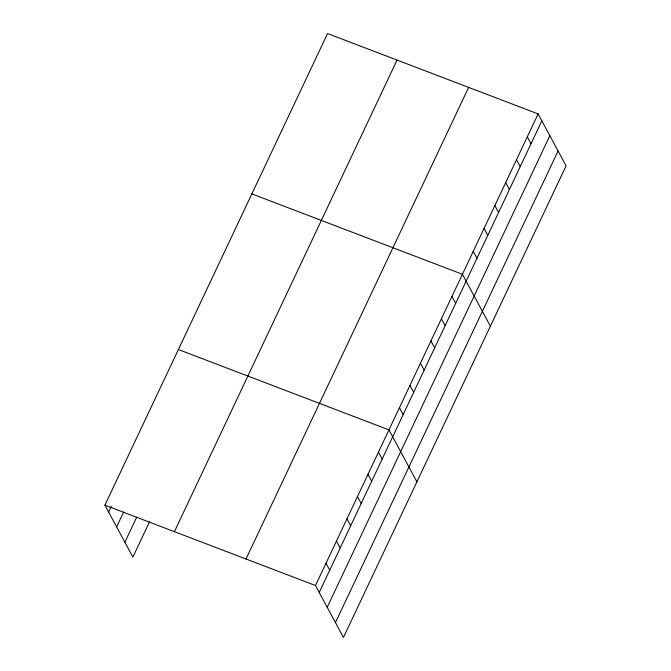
<?xml version="1.0" encoding="UTF-8"?>
<svg xmlns="http://www.w3.org/2000/svg" width="671" height="671" viewBox="0 0 671 671"><rect width="100%" height="100%" fill="white"/><g stroke="black" fill="none" stroke-linecap="round" stroke-linejoin="round"><path stroke-width="1.01" d="M104.919 505.154L327.549 33.55L538.125 113.919L566.081 165.846L343.451 637.45L315.487 585.523L104.919 505.154L132.875 557.081L149.499 521.879M108.643 512.057L111.26 506.504M116.637 526.92L123.632 512.09M124.881 542.218L136.691 517.207M174.41 531.675L397.039 60.071M246.005 559.002L468.635 87.398M315.487 585.523L538.125 113.919M319.211 592.434L541.841 120.83M327.205 607.289L549.843 135.685M335.45 622.596L558.079 150.992M251.86 193.894L462.428 274.271L490.384 326.19M178.385 349.524L388.962 429.901L416.917 481.82M527.305 136.825L531.029 143.737M516.494 159.732L520.21 166.643M505.682 182.646L509.398 189.549M494.871 205.552L498.587 212.455M484.051 228.459L487.775 235.362M473.24 251.365L476.964 258.268M451.935 296.498L455.651 303.409M441.434 318.733L445.158 325.636M430.941 340.969L434.657 347.872M420.449 363.196L424.164 370.107M409.947 385.431L413.671 392.342M399.455 407.666L403.17 414.569M378.461 452.128L382.185 459.039M367.968 474.363L371.684 481.266M357.475 496.599L361.191 503.502M346.974 518.826L350.698 525.737M336.481 541.061L340.197 547.964M325.989 563.296L329.704 570.199"/></g></svg>
